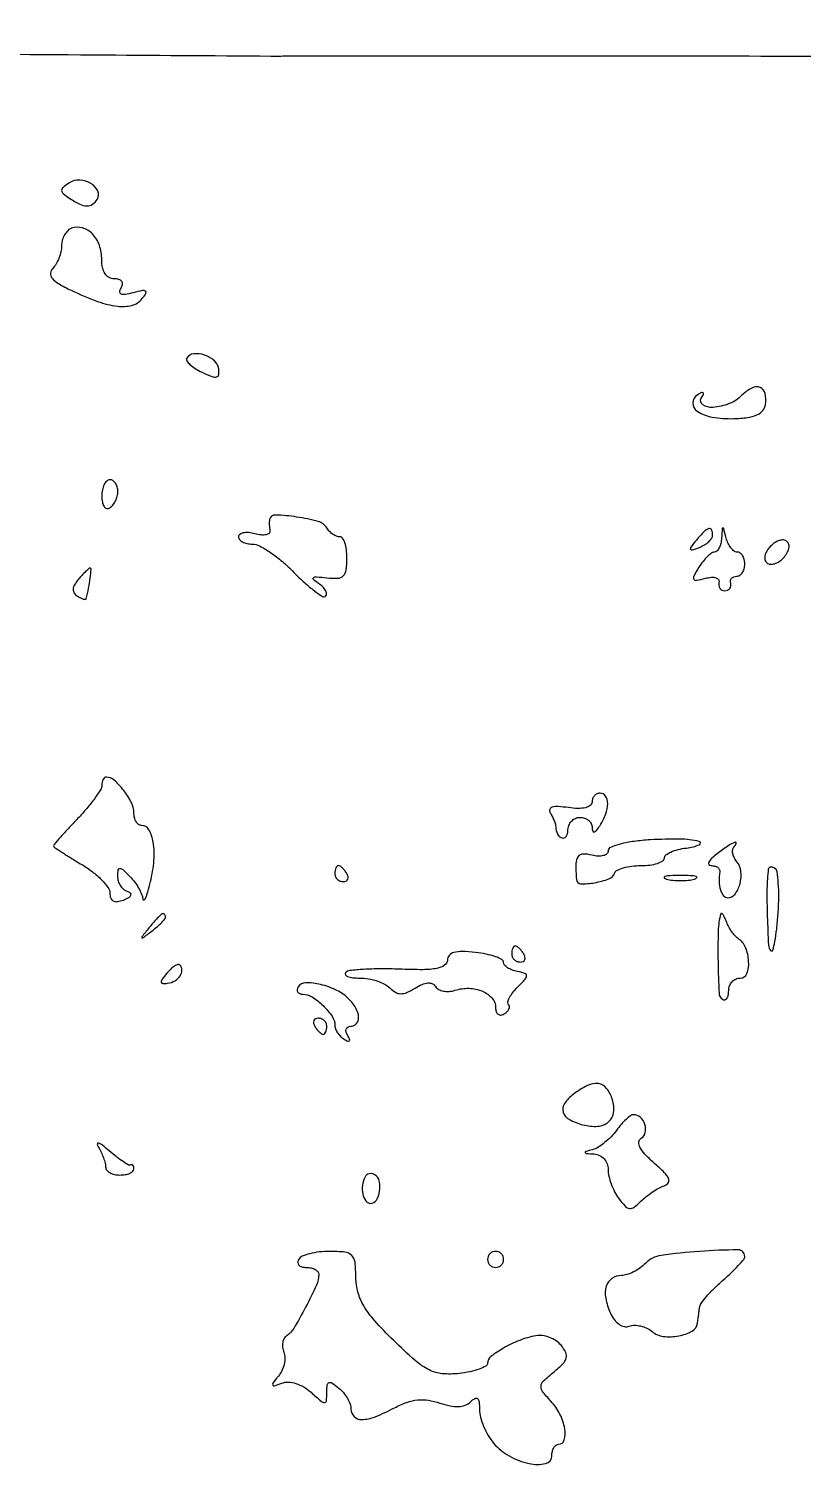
# Model space of a CAD drawing. Extents: x 0 to 5034, y 0 to 2560.
# Drawn here: x 3030.9 to 3127.1, y 2019.5 to 2199.1 of the extents above; entities that cross this region are included whole.
import ezdxf

# ---------------------------------------------------------------- set-up
doc = ezdxf.new("R2010")
doc.units = 0

msp = doc.modelspace()

# ---------------------------------------------------------------- linework, layer by layer
for points in [[(3315.229798, 2294.725646, 0.000021), (3228.5, 2295.347967, -0.000415)], [(2904.151592, 2200.106382, -0.019907), (2905.857587, 2198.947169, 0.136476), (2909.384052, 2197.59816, 0.015007), (2918.108334, 2197.038379, 0.00624), (2934.647086, 2196.681372, 0.000372), (2984.60265, 2196.26381, 0.000076), (3013.877148, 2196.045363, 0.000121), (3038.939529, 2195.868262, 0.000024), (3061.03293, 2195.718559, 0.005982), (3063, 2195.728857, -0.004119), (3064.867978, 2195.745594, -0.000065), (3075.4875, 2195.751873, -0.000172), (3087.83119, 2195.753306, -0.000114), (3102, 2195.746828, -0.000762), (3147.695655, 2195.64583, -0.001838)]]:
    msp.add_lwpolyline(points, format="xyb")
for points in [[(3035.966462, 2179.942798, 0.027952), (3035.188138, 2179.378569, 0.230203), (3035.008825, 2178.992815, 0.220846), (3035.198179, 2178.602928, 0.025772), (3036, 2178.015313, 0.029989), (3037.257948, 2177.293486, 0.106273), (3038.15465, 2177.065254, 0.163223), (3038.845542, 2177.268502, 0.102233), (3039.429973, 2177.886693, 0.249764), (3039.49679, 2178.928301, 0.153593), (3038.656901, 2179.866327, 0.122146), (3037.258323, 2180.287715, 0.156492)], [(3036.25, 2174.282394, 0.10788), (3035.772006, 2173.982837, 0.068252), (3035.367188, 2173.460974, 0.06369), (3035.093363, 2172.806499, 0.067364), (3035, 2172.116667, -0.054675), (3034.919038, 2171.378481, -0.038658), (3034.675753, 2170.580024, -0.039128), (3034.319044, 2169.843932, -0.06407), (3033.896182, 2169.296182, 0.178436), (3033.616031, 2168.688923, 0.197803), (3033.813176, 2168.07659, 0.086766), (3034.61883, 2167.403956, 0.019876), (3036.195706, 2166.577373, 0.021542), (3039.484302, 2165.187023, 0.058581), (3041.936876, 2164.587144, 0.092626), (3043.734938, 2164.698535, 0.159194), (3044.992665, 2165.491162, 0.028529), (3045.503064, 2166.182897, 0.403364), (3045.450583, 2166.458502, 0.208278), (3045.068421, 2166.538015, 0.012558), (3043.900779, 2166.263802, -0.022359), (3042.912789, 2166.052116, -0.134545), (3042.395182, 2166.104639, -0.345002), (3042.235997, 2166.371555, -0.107133), (3042.402645, 2166.842476, 0.098304), (3042.576229, 2167.307028, 0.200479), (3042.487502, 2167.6791, 0.168795), (3042.139522, 2167.920528, 0.068133), (3041.559017, 2168, -0.12765), (3040.912218, 2168.167864, -0.121227), (3040.413931, 2168.631259, -0.094007), (3040.102591, 2169.382421, -0.05141), (3040, 2170.377555, 0.08303), (3039.700207, 2172.170431, 0.10888), (3038.837266, 2173.583412, 0.132394), (3037.60352, 2174.326929, 0.157278)], [(3050.589334, 2158.144545, 0.285878), (3050.590454, 2157.807976, 0.064674), (3050.970707, 2157.346686, 0.048372), (3051.622523, 2156.845428, 0.029498), (3052.475458, 2156.379563, 0.016224), (3053.712029, 2155.844329, 0.146347), (3054.293049, 2155.79458, 0.319258), (3054.562882, 2156.08567, 0.068906), (3054.556966, 2156.812823, 0.179832), (3054.007418, 2157.814976, 0.097688), (3052.77124, 2158.520451, 0.105648), (3051.436446, 2158.672355, 0.23415)], [(3119.652048, 2153.509191, -0.101908), (3118.07333, 2152.469704, -0.07744), (3116.048441, 2152.007111, -0.159848), (3114.786697, 2152.325239, -0.411163), (3114.595492, 2153.154508, 0.028924), (3114.848191, 2153.621791, 0.339828), (3114.806373, 2153.811237, 0.295997), (3114.598954, 2153.836839, 0.025211), (3114.10595, 2153.565481, 0.253055), (3113.530556, 2152.564062, 0.258607), (3114.059342, 2151.549132, 0.103413), (3115.960338, 2150.793668, 0.049985), (3118.5839, 2150.603688, 0.025097), (3120.337994, 2150.740401, 0.071093), (3121.518352, 2151.066963, 0.112696), (3122.238429, 2151.598967, 0.142023), (3122.580822, 2152.349717, 0.091373), (3122.529944, 2153.742553, 0.248717), (3121.909317, 2154.470043, 0.218795), (3120.880854, 2154.414615, 0.075331)], [(3040, 2140.940983, 0.047867), (3040.071541, 2140.195401, 0.104212), (3040.29375, 2139.66835, 0.181468), (3040.621877, 2139.441401, 0.202618), (3041, 2139.5, 0.08825), (3041.382836, 2139.842344, 0.053305), (3041.70625, 2140.359775, 0.051278), (3041.925833, 2140.961978, 0.061875), (3042, 2141.559017, 0.067639), (3041.925146, 2142.109818, 0.08433), (3041.70625, 2142.576711, 0.09965), (3041.38134, 2142.888931, 0.142666), (3041, 2143, 0.195654), (3040.618015, 2142.844577, 0.086673), (3040.29375, 2142.395164, 0.066561), (3040.073608, 2141.729059, 0.0466)], [(3060.881579, 2138.057309, 0.042419), (3060.847148, 2137.782382, 0.017369), (3060.845241, 2137.405865, 0.017038), (3060.871201, 2136.999149, 0.020903), (3060.924169, 2136.622231, -0.27467), (3060.817158, 2136.333301, -0.125488), (3060.437872, 2136.159213, -0.072311), (3059.814494, 2136.136598, -0.036934), (3059.04259, 2136.278612, 0.040065), (3058.259906, 2136.417554, 0.069074), (3057.600011, 2136.389605, 0.104648), (3057.160427, 2136.209532, 0.248287), (3057, 2135.90638, 0.184985), (3057.132878, 2135.559512, 0.08935), (3057.514062, 2135.263121, 0.069505), (3058.080342, 2135.060327, 0.049795), (3058.75, 2134.989352, -0.12109), (3059.641862, 2134.764382, -0.027573), (3060.985689, 2133.95294, -0.026976), (3062.472002, 2132.817632, -0.023385), (3063.903408, 2131.476093, 0.015453), (3065.249062, 2130.174233, 0.025373), (3066.473807, 2129.169117, 0.022984), (3067.481596, 2128.493579, 0.34531), (3067.874448, 2128.541115, 0.229882), (3067.9761, 2128.834549, 0.102113), (3067.84322, 2129.232927, 0.070429), (3067.493114, 2129.678399, 0.042908), (3066.97104, 2130.099123, -0.02872), (3066.325394, 2130.589916, -0.495364), (3066.338298, 2130.818206, -0.170189), (3066.727467, 2130.920618, -0.009384), (3068, 2130.79475, 0.039957), (3069.347874, 2130.744198, 0.185584), (3070.049523, 2131.048636, 0.168454), (3070.405759, 2131.766473, 0.031731), (3070.5, 2133.25, 0.030706), (3070.435605, 2134.297583, 0.049782), (3070.239092, 2135.167098, 0.066641), (3069.952755, 2135.752614, 0.276419), (3069.611803, 2135.91459, -0.115262), (3069.21867, 2135.967445, -0.057741), (3068.771076, 2136.19962, -0.052812), (3068.340878, 2136.561521, -0.053127), (3067.997007, 2137.004843, 0.190619), (3066.918469, 2137.808706, 0.029242), (3064.24832, 2138.364768, 0.026966), (3061.59462, 2138.612084, 0.365151)], [(3113.981001, 2135.477108, 0.008807), (3113.292701, 2134.617386, 0.27071), (3113.258808, 2134.355597, 0.389672), (3113.458284, 2134.264678, 0.012731), (3114.358556, 2134.584097, 0.0442), (3114.986565, 2134.891147, 0.05126), (3115.517826, 2135.291272, 0.058677), (3115.882557, 2135.719384, 0.148172), (3116, 2136.106989, 0.097466), (3115.870501, 2136.765008, 0.389178), (3115.530548, 2136.925, 0.127361), (3114.946872, 2136.562498, 0.017238)], [(3117.116001, 2135.75, -0.041138), (3117.015833, 2135.080067, -0.058367), (3116.810986, 2134.514062, -0.074497), (3116.539827, 2134.128213, -0.205184), (3116.240547, 2134, 0.15919), (3115.871572, 2133.879471, 0.035269), (3115.357324, 2133.444591, 0.033275), (3114.808086, 2132.833069, 0.026761), (3114.300297, 2132.109245, 0.01419), (3113.662449, 2131.020287, 0.263459), (3113.667721, 2130.635989, 0.316053), (3113.988701, 2130.488925, 0.018294), (3115.10234, 2130.737014, -0.043024), (3115.848171, 2130.864874, -0.094384), (3116.421831, 2130.804752, -0.171081), (3116.736019, 2130.574943, -0.223028), (3116.79259, 2130.227769, 0.094369), (3116.757531, 2129.83563, 0.126624), (3116.879698, 2129.501907, 0.133162), (3117.141635, 2129.279843, 0.11005), (3117.5, 2129.2, 0.094222), (3117.862409, 2129.268905, 0.125726), (3118.132812, 2129.464375, 0.132333), (3118.26759, 2129.757014, 0.110297), (3118.25, 2130.1, -0.110297), (3118.23241, 2130.442986, -0.132333), (3118.367188, 2130.735625, -0.125726), (3118.637591, 2130.931095, -0.094222), (3119, 2131, 0.148195), (3119.381354, 2131.115568, 0.098894), (3119.70625, 2131.440625, 0.082425), (3119.925306, 2131.926543, 0.064853), (3120, 2132.5, 0.059882), (3119.931052, 2133.073633, 0.0787), (3119.727789, 2133.559375, 0.096938), (3119.426773, 2133.884661, 0.159035), (3119.073324, 2134, -0.159836), (3118.68505, 2134.127374, -0.067019), (3118.284521, 2134.514062, -0.05682), (3117.932857, 2135.080469, -0.046657), (3117.689326, 2135.75, 0.001923), (3117.377121, 2136.926177, 0.339035), (3117.280763, 2137, 0.392517), (3117.198801, 2136.923939, 0.002113)], [(3123.064749, 2134.578017, 0.051981), (3122.661737, 2133.974615, 0.092995), (3122.486368, 2133.406747, 0.127395), (3122.55242, 2132.935829, 0.157392), (3122.838135, 2132.600038, 0.150925), (3123.282924, 2132.484575, 0.082168), (3123.839954, 2132.603052, 0.069216), (3124.421349, 2132.929598, 0.057089), (3124.935251, 2133.421983, 0.051981), (3125.338263, 2134.025385, 0.092995), (3125.513632, 2134.593253, 0.127395), (3125.44758, 2135.064171, 0.157392), (3125.161865, 2135.399962, 0.150925), (3124.717076, 2135.515425, 0.082168), (3124.160046, 2135.396948, 0.069216), (3123.578651, 2135.070402, 0.057089)], [(3037.073886, 2130.589028, 0.043282), (3036.608797, 2129.918193, 0.115588), (3036.443671, 2129.36394, 0.160707), (3036.564792, 2128.907337, 0.110253), (3036.951442, 2128.530011, 0.023308), (3037.359074, 2128.303618, 0.041943), (3037.714461, 2128.163103, 0.058009), (3037.975158, 2128.116526, 0.361912), (3038.076511, 2128.190983, 0.013932), (3038.365877, 2129.517011, 0.016868), (3038.56025, 2130.775356, 0.009503), (3038.66899, 2131.85349, 0.438295), (3038.533961, 2132, 0.182026), (3038.368046, 2131.937528, 0.01202), (3037.985822, 2131.585527, 0.01615), (3037.543523, 2131.129577, 0.011296)], [(3040, 2104.990898, -0.140186), (3039.839046, 2104.428107, -0.017253), (3039.11875, 2103.356077, -0.01931), (3038.148845, 2102.118507, -0.014845), (3037, 2100.842584, 0.003762), (3035.850098, 2099.621054, 0.005887), (3034.88125, 2098.551223, 0.001986), (3034.062852, 2097.618414, 0.180985), (3034, 2097.450462, 0.248484), (3034.078608, 2097.302053, 0.002908), (3035.028125, 2096.665235, 0.007963), (3036.158344, 2095.942347, 0.005015), (3037.5, 2095.132501, -0.029482), (3038.839744, 2094.231599, -0.036014), (3039.971875, 2093.232747, -0.038958), (3040.770876, 2092.280254, -0.156282), (3041, 2091.56511, 0.08862), (3041.109484, 2090.952242, 0.1906), (3041.424279, 2090.600652, 0.154599), (3041.950607, 2090.517275, 0.054239), (3042.699438, 2090.714905, 0.0309), (3043.357444, 2091.015238, 0.160643), (3043.629388, 2091.300063, 0.339111), (3043.575078, 2091.55464, 0.096544), (3043.199438, 2091.766854, -0.100833), (3042.740953, 2092.031035, -0.070386), (3042.352335, 2092.48635, -0.06717), (3042.089791, 2093.056026, -0.074567), (3042, 2093.654762, -0.029598), (3042.047403, 2094.454849, -0.38223), (3042.254, 2094.636873, -0.186286), (3042.61192, 2094.495454, -0.010191), (3043.5, 2093.642857, -0.03579), (3044.081619, 2092.971431, -0.03146), (3044.589444, 2092.195312, -0.032788), (3044.958028, 2091.434128, -0.077174), (3045.102361, 2090.821429, 0.502314), (3045.237174, 2090.736439, 0.199835), (3045.425283, 2090.916295, 0.033173), (3045.721971, 2091.736633, 0.010399), (3046.057928, 2093, 0.038228), (3046.490478, 2095.635213, 0.061495), (3046.407384, 2097.90692, 0.089282), (3045.863179, 2099.45775, 0.270099), (3044.932612, 2100, -0.164917), (3044.576849, 2100.120624, -0.09564), (3044.273955, 2100.461607, -0.076695), (3044.069253, 2100.970387, -0.057421), (3044, 2101.571429, 0.119211), (3043.695677, 2102.829697, 0.046083), (3042.7257, 2104.354029, 0.045147), (3041.540299, 2105.628926, 0.184948), (3040.571429, 2106, 0.171927), (3040.353399, 2105.922746, 0.093898), (3040.167857, 2105.703576, 0.074329), (3040.042338, 2105.376928, 0.054674)], [(3101, 2102.886501, -0.242692), (3100.785278, 2102.47018, -0.098157), (3100.185421, 2102.200318, -0.062585), (3099.249069, 2102.104424, -0.030704), (3098.052813, 2102.205557, 0.020719), (3096.791562, 2102.33758, 0.084395), (3096.027522, 2102.256655, 0.247831), (3095.737287, 2101.980918, 0.22701), (3095.7875, 2101.569056, -0.024093), (3096.049622, 2101.11082, -0.022372), (3096.273572, 2100.618202, -0.022989), (3096.432789, 2100.162271, -0.066859), (3096.484687, 2099.833333, 0.106274), (3096.702302, 2098.92329, 0.20417), (3097.255564, 2098.436551, 0.332822), (3097.774784, 2098.610845, 0.152248), (3098, 2099.333333, -0.088788), (3098.113896, 2099.969674, -0.094932), (3098.440625, 2100.510417, -0.09994), (3098.927758, 2100.872172, -0.110331), (3099.5, 2101, -0.081749), (3100.07407, 2100.905509, -0.09112), (3100.563873, 2100.632812, -0.099323), (3100.894248, 2100.226808, -0.118755), (3101.015313, 2099.75, 0.066727), (3101.081977, 2099.295085, 0.405416), (3101.269141, 2099.1875, 0.167501), (3101.559769, 2099.378141, 0.021149), (3102, 2100, 0.05437), (3102.711128, 2101.417104, 0.089354), (3102.948307, 2102.7337, 0.147327), (3102.676305, 2103.636788, 0.251537), (3102, 2104, 0.110572), (3101.618508, 2103.914591, 0.099969), (3101.29375, 2103.67291, 0.094861), (3101.075922, 2103.311644, 0.088589)], [(3108.25, 2098.19774, 0.019011), (3106.237828, 2098.004935, 0.030288), (3104.542188, 2097.67161, 0.030776), (3103.293289, 2097.263011, 0.30744), (3103, 2096.831109, -0.210429), (3102.840201, 2096.468223, -0.119778), (3102.4125, 2096.233031, -0.081637), (3101.765927, 2096.167221, -0.048613), (3101, 2096.289749, 0.064053), (3099.855465, 2096.436876, 0.255148), (3099.255582, 2096.109375, 0.141261), (3098.995284, 2095.239548, 0.017659), (3099.045448, 2093.25, 0.389356), (3099.578449, 2092.735561, 0.050005), (3101.308346, 2092.865273, 0.046414), (3103.099504, 2093.356232, 0.217709), (3103.833333, 2094.095398, -0.195664), (3104.151984, 2094.444733, -0.043374), (3104.925521, 2094.734273, -0.038885), (3105.942162, 2094.933735, -0.029009), (3107.083333, 2095, 0.030343), (3108.200738, 2095.067872, 0.047146), (3109.143229, 2095.274238, 0.059942), (3109.798792, 2095.574512, 0.261085), (3110, 2095.933578, -0.233512), (3110.188163, 2096.314506, -0.056702), (3110.807813, 2096.685866, -0.046395), (3111.696778, 2096.994241, -0.031666), (3112.75, 2097.183578, 0.067049), (3114.364567, 2097.59319, 0.735865), (3114.330912, 2098.01118, 0.053501), (3111.921704, 2098.288897, 0.016346)], [(3116.55887, 2096.468197, 0.027517), (3115.890573, 2095.902343, 0.085437), (3115.537842, 2095.431283, 0.26532), (3115.551294, 2095.141668, 0.256858), (3115.80887, 2095, -0.062119), (3116.255639, 2094.944279, -0.09075), (3116.615319, 2094.779687, -0.116996), (3116.832842, 2094.535495, -0.164297), (3116.881579, 2094.25, 0.045024), (3116.799209, 2093.015312, 0.069697), (3116.971868, 2091.962436, 0.097547), (3117.356011, 2091.252852, 0.223653), (3117.893011, 2091, 0.237321), (3118.802464, 2091.457427, 0.097928), (3119.410529, 2092.73732, 0.087789), (3119.523774, 2094.28248, 0.148772), (3119.025929, 2095.468757, -0.056215), (3118.689077, 2095.98244, -0.07089), (3118.506906, 2096.52032, -0.085861), (3118.500345, 2096.998774, -0.158254), (3118.675343, 2097.342009, 0.11456), (3118.946011, 2097.77636, 0.645029), (3118.804122, 2097.909661, 0.050387), (3117.892609, 2097.420852, 0.01366)], [(3069, 2094, 0.105053), (3069.081062, 2093.618444, 0.099167), (3069.311086, 2093.29375, 0.09642), (3069.654762, 2093.076123, 0.093332), (3070.059017, 2093, 0.108972), (3070.413961, 2093.078288, 0.182303), (3070.6254, 2093.29375, 0.161196), (3070.656512, 2093.6179, 0.082592), (3070.5, 2094, 0.029505), (3070.231006, 2094.382774, 0.035638), (3069.933975, 2094.70625, 0.038439), (3069.65171, 2094.934461, 0.151918), (3069.440983, 2095, 0.210953), (3069.272352, 2094.92554, 0.081139), (3069.129539, 2094.70625, 0.061769), (3069.032345, 2094.382849, 0.042167)], [(3110.25, 2093.310674, 0.039571), (3111.047266, 2093.168469, 0.024357), (3112, 2093.122029, 0.024357), (3112.952734, 2093.168469, 0.039571), (3113.75, 2093.310674, 0.161593), (3114.00914, 2093.478988, 0.542911), (3113.957813, 2093.633659, 0.052887), (3113.251983, 2093.740287, 0.011065), (3112, 2093.767997, 0.011065), (3110.748017, 2093.740287, 0.052887), (3110.042187, 2093.633659, 0.542911), (3109.99086, 2093.478988, 0.161593)], [(3122.928571, 2094.559017, 0.029619), (3122.765108, 2092.154064, 0.010229), (3122.806268, 2088.670231, 0.004355), (3122.952906, 2085.094125, 0.186029), (3123.256197, 2084.41047, 0.572591), (3123.486685, 2084.470465, 0.021299), (3123.742012, 2085.543928, 0.020262), (3123.975917, 2087.087347, 0.0105), (3124.149054, 2089.030034, 0.014073), (3124.229032, 2091.041225, 0.02061), (3124.176597, 2092.81141, 0.016736), (3124.028345, 2094.227714, 0.223544), (3123.75, 2094.654772, 0.058344), (3123.457576, 2094.791286, 0.109499), (3123.19933, 2094.81774, 0.161134), (3123.017258, 2094.733007, 0.173876)], [(3045.872445, 2087.25, 0.001576), (3044.99236, 2086.120493, 0.377591), (3045, 2086, 0.377591), (3045.120493, 2085.99236, 0.001576), (3046.25, 2086.872445, 0.017685), (3047.306759, 2087.76332, 0.065617), (3047.869516, 2088.426111, 0.241985), (3047.90695, 2088.806605, 0.307699), (3047.622445, 2089, 0.184603), (3047.410139, 2088.91885, 0.013803), (3046.952641, 2088.485938, 0.017649), (3046.425681, 2087.920402, 0.012436)], [(3117.018406, 2089, 0.060603), (3116.694589, 2086.87189, 0.012352), (3116.674572, 2083.054136, 0.006135), (3116.800555, 2079.084857, 0.248224), (3117.225473, 2078.36065, 0.196731), (3117.518406, 2078.31185, 0.183357), (3117.772483, 2078.480541, 0.106847), (3117.944519, 2078.877323, 0.049096), (3118, 2079.440983, -0.091387), (3118.109698, 2080.036152, -0.095814), (3118.423759, 2080.542039, -0.099522), (3118.892194, 2080.880562, -0.107255), (3119.442582, 2081, 0.312312), (3120.254649, 2081.562059, 0.104006), (3120.486569, 2083.069275, 0.083783), (3120.094222, 2084.809369, 0.15136), (3119.17337, 2085.926505, -0.066542), (3118.797807, 2086.251843, -0.028903), (3118.388743, 2086.772161, -0.02797), (3118.011683, 2087.383668, -0.033235), (3117.728891, 2088, 0.01797), (3117.499628, 2088.542769, 0.045564), (3117.28465, 2088.9125, 0.127379), (3117.123829, 2089.047869, 0.466213)], [(3091, 2084, 0.105053), (3091.081062, 2083.618444, 0.099167), (3091.311086, 2083.29375, 0.09642), (3091.654762, 2083.076123, 0.093332), (3092.059017, 2083, 0.108972), (3092.413961, 2083.078288, 0.182303), (3092.6254, 2083.29375, 0.161196), (3092.656512, 2083.6179, 0.082592), (3092.5, 2084, 0.029505), (3092.231006, 2084.382774, 0.035638), (3091.933975, 2084.70625, 0.038439), (3091.65171, 2084.934461, 0.151918), (3091.440983, 2085, 0.210953), (3091.272352, 2084.92554, 0.081139), (3091.129539, 2084.70625, 0.061769), (3091.032345, 2084.382849, 0.042167)], [(3083, 2083.228464, -0.252973), (3082.656564, 2082.593104, -0.098839), (3081.701001, 2082.208491, -0.046054), (3079.960473, 2082.045138, -0.010582), (3077.00718, 2082.103111, 0.01087), (3074.662364, 2082.147786, 0.015404), (3072.576808, 2082.077904, 0.011425), (3070.871681, 2081.928924, 0.170473), (3070.340513, 2081.673846, 0.352791), (3070.313315, 2081.420824, 0.161388), (3070.589192, 2081.197942, 0.064148), (3071.231432, 2081.046616, 0.025826), (3072.133333, 2081, -0.043574), (3073.167627, 2080.909693, -0.036568), (3074.235248, 2080.640168, -0.038079), (3075.179042, 2080.245015, -0.078351), (3075.824959, 2079.775041, 0.064825), (3076.526811, 2079.234893, 0.130729), (3077.195417, 2079.052383, 0.106778), (3077.957859, 2079.21191, 0.034824), (3078.978599, 2079.754562, -0.036071), (3079.861987, 2080.221374, -0.085744), (3080.580787, 2080.399529, -0.128059), (3081.135545, 2080.296947, -0.145934), (3081.537796, 2079.938844, 0.134231), (3081.91119, 2079.590745, 0.074086), (3082.504496, 2079.383813, 0.065068), (3083.21759, 2079.342601, 0.058845), (3083.94328, 2079.481998, -0.084419), (3085.69831, 2079.72734, -0.093305), (3087.371054, 2079.360976, -0.113209), (3088.563543, 2078.496722, -0.181504), (3089, 2077.333994, 0.078233), (3089.079644, 2076.828089, 0.156055), (3089.313294, 2076.502125, 0.185335), (3089.660643, 2076.40496, 0.115465), (3090.066531, 2076.541119, 0.05611), (3090.43648, 2076.831618, 0.089711), (3090.667338, 2077.159075, 0.124139), (3090.726392, 2077.469285, 0.183649), (3090.61415, 2077.719183, -0.261988), (3090.52684, 2078.031087, -0.059533), (3090.726767, 2078.564757, -0.046896), (3091.139084, 2079.206486, -0.030157), (3091.726212, 2079.869048, 0.0112), (3092.69285, 2080.879975, 0.193608), (3092.849886, 2081.299563, 0.322631), (3092.633191, 2081.585479, 0.026956), (3091.678593, 2081.823324, -0.044408), (3091.036254, 2082.007366, -0.05732), (3090.493087, 2082.291745, -0.069439), (3090.122235, 2082.627309, -0.175947), (3090, 2082.963918, 0.279548), (3089.792728, 2083.305674, 0.0359), (3088.971875, 2083.661143, 0.03351), (3087.841155, 2083.97396, 0.021676), (3086.5, 2084.189793, 0.02146), (3084.863505, 2084.309972, 0.07475), (3083.81415, 2084.184685, 0.144401), (3083.225717, 2083.819954, 0.184321)], [(3048.086693, 2081.604459, 0.015839), (3047.501728, 2080.85237, 0.180681), (3047.402483, 2080.496362, 0.378117), (3047.587372, 2080.319873, 0.046255), (3048.194193, 2080.352238, 0.094672), (3049.097475, 2080.666194, 0.113209), (3049.755961, 2081.278101, 0.148136), (3049.978316, 2081.990705, 0.201077), (3049.725834, 2082.607499, 0.271866), (3049.471277, 2082.67372, 0.068292), (3049.062493, 2082.4947, 0.050816), (3048.577833, 2082.125732, 0.03147)], [(3064.441979, 2079.90612, 0.102532), (3064.316215, 2079.560757, 0.178544), (3064.378538, 2079.266173, 0.166416), (3064.62319, 2079.068682, 0.087554), (3065.012412, 2079, -0.143657), (3066.164082, 2078.662136, -0.049955), (3067.532974, 2077.576399, -0.049908), (3068.653881, 2076.247465, -0.151379), (3069, 2075.130446, 0.094916), (3069.084252, 2074.690623, 0.052806), (3069.339137, 2074.205832, 0.050026), (3069.712894, 2073.752541, 0.056993), (3070.154508, 2073.404508, 0.029004), (3070.613152, 2073.156574, 0.315645), (3070.809017, 2073.190983, 0.315645), (3070.843426, 2073.386848, 0.029004), (3070.595492, 2073.845492, -0.068937), (3070.400314, 2074.287383, -0.143226), (3070.40265, 2074.660863, -0.19028), (3070.596262, 2074.906838, -0.132745), (3070.940983, 2075, 0.214158), (3071.682695, 2075.332957, 0.198336), (3071.958302, 2076.123834, 0.116942), (3071.622614, 2077.252482, 0.06619), (3070.75, 2078.390617, 0.082203), (3069.231039, 2079.476084, 0.055218), (3067.219994, 2080.201309, 0.058824), (3065.367138, 2080.421471, 0.260135)], [(3066.5, 2075, 0.029505), (3066.768994, 2074.617226, 0.035638), (3067.066025, 2074.29375, 0.038439), (3067.34829, 2074.065539, 0.151918), (3067.559017, 2074, 0.210953), (3067.727648, 2074.07446, 0.081139), (3067.870461, 2074.29375, 0.061769), (3067.967655, 2074.617151, 0.042167), (3068, 2075, 0.105053), (3067.918938, 2075.381556, 0.099167), (3067.688914, 2075.70625, 0.09642), (3067.345238, 2075.923877, 0.093332), (3066.940983, 2076, 0.108972), (3066.586039, 2075.921712, 0.182303), (3066.3746, 2075.70625, 0.161196), (3066.343488, 2075.3821, 0.082592)], [(3098.649862, 2066.534731, 0.082757), (3097.568609, 2065.390972, 0.230036), (3097.418394, 2064.324799, 0.193243), (3098.178506, 2063.41132, 0.059878), (3099.873718, 2062.743274, 0.080072), (3101.718529, 2062.565674, 0.162193), (3103.05491, 2063.10785, 0.186345), (3103.684555, 2064.273302, 0.108979), (3103.539625, 2065.875154, 0.087118), (3102.806081, 2067.280282, 0.197974), (3101.788315, 2067.869758, 0.150722), (3100.433789, 2067.644054, 0.046043)], [(3104.025786, 2062.035776, -0.036652), (3103.369475, 2061.253077, -0.030879), (3102.569135, 2060.525234, -0.032014), (3101.751908, 2059.951316, -0.071266), (3101.055026, 2059.651777, 0.006736), (3100.22114, 2059.414575, 0.431426), (3100.159883, 2059.292654, 0.291615), (3100.294745, 2059.189215, 0.005152), (3101.25, 2059.116001, -0.09808), (3101.925507, 2058.935054, -0.094199), (3102.492104, 2058.508685, -0.092865), (3102.868606, 2057.898229, -0.092122), (3103, 2057.19113, 0.05715), (3103.094358, 2056.368292, 0.030397), (3103.387067, 2055.38427, 0.029819), (3103.813138, 2054.402678, 0.04058), (3104.317674, 2053.580232, 0.028451), (3105.103301, 2052.62496, 0.176606), (3105.658192, 2052.338861, 0.194737), (3106.235026, 2052.491212, 0.035645), (3107.085531, 2053.228388, -0.028126), (3107.746558, 2053.818954, -0.021139), (3108.534334, 2054.394117, -0.021528), (3109.323895, 2054.873139, -0.045162), (3109.9812, 2055.1604, 0.165452), (3110.474344, 2055.535044, 0.259128), (3110.519007, 2056.052628, 0.092555), (3109.991058, 2056.815118, 0.016227), (3108.706185, 2058.007673, -0.023646), (3107.57841, 2059.085992, -0.070992), (3106.961813, 2059.951908, -0.142016), (3106.832556, 2060.606715, -0.236774), (3107.120957, 2061.074756, 0.202214), (3107.627266, 2061.786706, 0.134805), (3107.577705, 2062.800106, 0.13005), (3107.012183, 2063.671789, 0.18627), (3106.161742, 2064, 0.158559), (3105.796656, 2063.881239, 0.028643), (3105.237213, 2063.423009, 0.028358), (3104.620614, 2062.787831, 0.022337)], [(3039.562793, 2060, -0.025218), (3039.91094, 2059.352313, -0.022379), (3040.207564, 2058.646875, -0.023004), (3040.416852, 2057.987366, -0.061571), (3040.484687, 2057.5, 0.169239), (3040.62425, 2057.11839, 0.092634), (3041.009564, 2056.79375, 0.073924), (3041.579442, 2056.574143, 0.055116), (3042.25, 2056.5, 0.040942), (3042.920036, 2056.554957, 0.060377), (3043.485938, 2056.720313, 0.079389), (3043.870321, 2056.963092, 0.215499), (3044, 2057.25, 0.05247), (3043.971626, 2057.519639, 0.115242), (3043.883965, 2057.70625, 0.19033), (3043.754477, 2057.781426, 0.180446), (3043.604988, 2057.75, -0.275689), (3043.345004, 2057.743176, -0.017023), (3042.657176, 2058.160938, -0.021365), (3041.834269, 2058.751631, -0.013862), (3040.933093, 2059.5, 0.014121), (3040.094465, 2060.195694, 0.078761), (3039.585275, 2060.478558, 0.548161), (3039.442667, 2060.369473, 0.115152)], [(3072.754232, 2056.266312, 0.084697), (3072.436116, 2055.221291, 0.082939), (3072.479003, 2054.121909, 0.104464), (3072.84371, 2053.288862, 0.234312), (3073.437328, 2052.972506, 0.26629), (3074.162879, 2053.360605, 0.1021), (3074.575922, 2054.472687, 0.093314), (3074.533019, 2055.735512, 0.201974), (3073.980032, 2056.512341, 0.086456), (3073.629461, 2056.652808, 0.102024), (3073.272696, 2056.654687, 0.11056), (3072.965717, 2056.518222, 0.11748)], [(3107.642857, 2045.5, -0.043528), (3106.959104, 2044.925955, -0.036555), (3106.146354, 2044.440625, -0.03807), (3105.332677, 2044.10698, -0.078418), (3104.654762, 2044, 0.15269), (3103.470651, 2043.629764, 0.171067), (3102.773402, 2042.665111, 0.119268), (3102.698956, 2041.165286, 0.058433), (3103.276113, 2039.329143, 0.055687), (3103.760208, 2038.507727, 0.080281), (3104.366521, 2037.923589, 0.099643), (3105.017541, 2037.64224, 0.144927), (3105.63719, 2037.691018, -0.093354), (3106.274404, 2037.807129, -0.056051), (3107.04045, 2037.716378, -0.053494), (3107.811138, 2037.446541, -0.062344), (3108.464747, 2037.029257, 0.143975), (3109.869368, 2036.424203, 0.07568), (3111.785865, 2036.482327, 0.081914), (3113.453515, 2037.081358, 0.236582), (3114.125, 2038.067388, 0.000774), (3114.181876, 2038.496782, 0.000429), (3114.25, 2039.020778, 0.000428), (3114.318072, 2039.551495, 0.000692), (3114.375, 2040.003345, -0.126146), (3114.582315, 2040.530161, -0.020242), (3115.271094, 2041.406089, -0.021285), (3116.187927, 2042.391431, -0.017247), (3117.25, 2043.369694, 0.012328), (3118.303435, 2044.321018, 0.017285), (3119.192187, 2045.224701, 0.01364), (3119.870956, 2046.006104, 0.173702), (3120, 2046.366349, 0.416274), (3119.173141, 2047.187417, 0.015743), (3114.375547, 2047.002563, 0.019596), (3109.581188, 2046.477018, 0.160618)], [(3064.5, 2046, 0.139169), (3064.392057, 2045.620352, 0.191142), (3064.521475, 2045.29375, 0.138808), (3064.889346, 2045.073267, 0.066118), (3065.440983, 2045, -0.052321), (3066.037471, 2044.937411, -0.072192), (3066.542039, 2044.751381, -0.092135), (3066.881005, 2044.476647, -0.178338), (3067, 2044.153638, -0.107604), (3066.703369, 2042.791256, -0.013546), (3065.367832, 2040.067335, -0.012869), (3063.887364, 2037.412412, -0.12129), (3062.98035, 2036.487856, 0.135858), (3062.681863, 2036.165622, 0.07983), (3062.516576, 2035.663114, 0.069661), (3062.50495, 2035.062549, 0.061745), (3062.65555, 2034.45524, -0.092094), (3062.780819, 2033.777378, -0.056122), (3062.68868, 2032.96588, -0.053729), (3062.40758, 2032.151957, -0.063292), (3061.970432, 2031.464373, 0.009197), (3061.290705, 2030.614001, 0.285531), (3061.264979, 2030.356767, 0.374211), (3061.472582, 2030.269469, 0.012078), (3062.395802, 2030.598389, -0.103415), (3063.203649, 2030.729015, -0.063995), (3064.154327, 2030.562296, -0.057559), (3065.136334, 2030.127979, -0.051085), (3066.037245, 2029.466294, 0.006522), (3067.312015, 2028.342536, 0.179406), (3067.72377, 2028.190158, 0.38913), (3067.954255, 2028.401795, 0.021453), (3068, 2029.467457, -0.029625), (3068.054036, 2030.378658, -0.285169), (3068.285882, 2030.668871, -0.240405), (3068.685219, 2030.616376, -0.022544), (3069.5, 2030, -0.048188), (3070.073942, 2029.421878, -0.041499), (3070.559375, 2028.71614, -0.04354), (3070.892217, 2027.995234, -0.086594), (3071, 2027.377555, 0.203911), (3071.397788, 2026.442716, 0.201731), (3072.349626, 2026.075651, 0.088504), (3074.005304, 2026.42267, 0.024387), (3076.431147, 2027.540838, -0.034846), (3077.9581, 2028.206341, -0.05961), (3079.312289, 2028.512395, -0.063626), (3080.637424, 2028.480735, -0.046148), (3082.071418, 2028.124948, 0.032002), (3083.342561, 2027.77117, 0.062764), (3084.387622, 2027.685178, 0.081287), (3085.229585, 2027.860662, 0.104806), (3085.890271, 2028.290271, -0.057652), (3086.416578, 2028.70743, -0.330886), (3086.75, 2028.679341, -0.189795), (3086.952618, 2028.282945, -0.024355), (3087, 2027.310784, 0.065605), (3087.125207, 2026.360638, 0.033868), (3087.514062, 2025.224465, 0.032973), (3088.080092, 2024.091668, 0.042599), (3088.75, 2023.142213, 0.090896), (3090.676475, 2021.552547, 0.073773), (3093.185492, 2020.604343, 0.106342), (3095.217759, 2020.599951, 0.354038), (3096, 2021.566221, -0.056181), (3096.061819, 2022.114657, -0.075644), (3096.244792, 2022.578827, -0.094894), (3096.515414, 2022.890062, -0.168021), (3096.833333, 2023, 0.338727), (3097.539836, 2023.540656, 0.110345), (3097.602278, 2024.939514, 0.073221), (3096.996146, 2026.760198, 0.070735), (3095.885828, 2028.352924, -0.022158), (3094.846604, 2029.572521, -0.193843), (3094.655099, 2030.242356, -0.179731), (3094.974024, 2030.885853, -0.018588), (3096.270062, 2032.017599, 0.0263), (3097.377219, 2033.014905, 0.131589), (3097.790831, 2033.731819, 0.180832), (3097.723218, 2034.432589, 0.059756), (3097.153082, 2035.315548, 0.073723), (3096.523849, 2035.879672, 0.056136), (3095.698138, 2036.300725, 0.056769), (3094.810993, 2036.523463, 0.080882), (3094.000411, 2036.500079, 0.044975), (3092.002374, 2035.925228, 0.037203), (3090.001821, 2034.972623, 0.035067), (3088.409304, 2033.908925, 0.231985), (3088, 2033.074222, -0.275569), (3087.787144, 2032.717339, -0.037712), (3086.961653, 2032.348868, -0.034602), (3085.81964, 2032.026325, -0.022471), (3084.465203, 2031.806144, -0.051243), (3082.368771, 2031.777166, -0.095232), (3080.739683, 2032.242914, -0.063561), (3078.99763, 2033.422757, -0.013164), (3076.280621, 2035.946738, -0.016268), (3073.958517, 2038.373552, -0.048032), (3072.591232, 2040.229921, -0.067374), (3071.868201, 2041.919776, -0.066349), (3071.615419, 2043.75, 0.025911), (3071.507718, 2045.65232, 0.171146), (3071.101889, 2046.498115, 0.171664), (3070.256005, 2046.900898, 0.026103), (3068.359017, 2047, 0.028549), (3067.072977, 2046.926511, 0.034862), (3065.888525, 2046.70625, 0.037412), (3064.949206, 2046.386245, 0.154739)], [(3088, 2046, 0.099038), (3088.076342, 2045.618362, 0.097945), (3088.29375, 2045.29375, 0.097945), (3088.618362, 2045.076342, 0.099038), (3089, 2045, 0.099038), (3089.381638, 2045.076342, 0.097945), (3089.70625, 2045.29375, 0.097945), (3089.923658, 2045.618362, 0.099038), (3090, 2046, 0.099038), (3089.923658, 2046.381638, 0.097945), (3089.70625, 2046.70625, 0.097945), (3089.381638, 2046.923658, 0.099038), (3089, 2047, 0.099038), (3088.618362, 2046.923658, 0.097945), (3088.29375, 2046.70625, 0.097945), (3088.076342, 2046.381638, 0.099038)]]:
    msp.add_lwpolyline(points, format="xyb", close=True)

doc.saveas('drawing.dxf')
